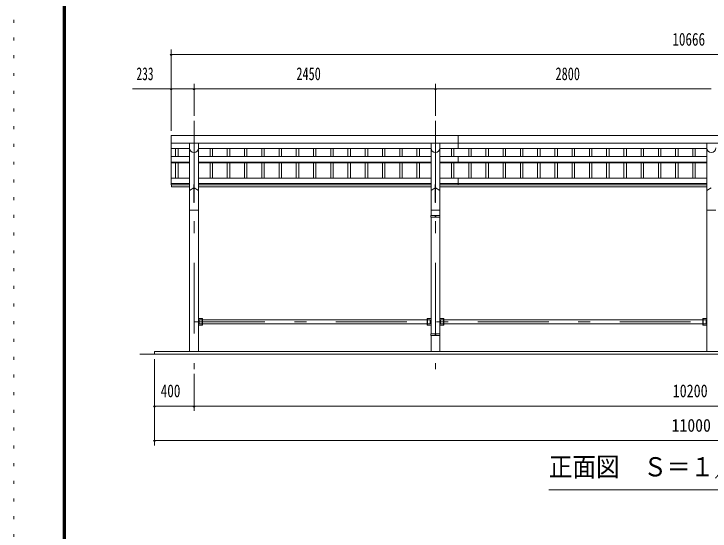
# Model space of a CAD drawing. Units: millimetres, scale not verified, with parts at other scales. Extents: x -25848 to 25858, y -10500 to 10500.
# Drawn here: x -3842 to 3223, y 0 to 5250 of the extents above; entities that cross this region are included whole.
import ezdxf
from ezdxf.enums import TextEntityAlignment as Align

# ---------------------------------------------------------------- set-up
doc = ezdxf.new("R2010")
doc.units = ezdxf.units.MM
doc.header["$LTSCALE"] = 60
doc.linetypes.add('USER3', pattern=[24, 12, -5, 2, -5])
doc.linetypes.add('USER4', pattern=[3, 0.5, -2.5])
for name, color, linetype, lineweight in [('0-2_1-05BOLD', 7, 'Continuous', 18), ('0-3_1-25CENTER', 3, 'USER3', 18), ('0-4_1-45THIN', 4, 'Continuous', 18), ('0-5_1-55DIM', 3, 'Continuous', 18), ('0-C_F-F', 5, 'Continuous', 18), ('0-D_F-E_J_ADD', 5, 'USER4', 18)]:
    doc.layers.add(name, color=color, linetype=linetype, lineweight=lineweight)
doc.styles.add('ＭＳ ゴシック', font='')
doc.styles.get('ＭＳ ゴシック').set_extended_font_data('MS Gothic')

msp = doc.modelspace()

# ---------------------------------------------------------------- linework, layer by layer
at = {"layer": '0-2_1-05BOLD'}
for p, q in [((665.73, 4014.67), (665.73, 3882.27)), ((-2247.28, 3937.52), (8418.72, 3937.52)), ((-2058.83, 3937.52), (-2058.83, 1824.67)), ((-1969.73, 3937.52), (-1969.73, 1824.67)), ((391.17, 3937.52), (391.17, 3202.67)), ((480.27, 3937.52), (480.27, 3202.67)), ((3191.17, 3937.52), (3191.17, 1824.67)), ((-2058.83, 3882.27), (-2247.28, 3882.27)), ((391.17, 3882.27), (-1969.73, 3882.27)), ((3191.17, 3882.27), (480.27, 3882.27)), ((-2247.28, 3802.96), (-2058.83, 3802.96)), ((-2247.28, 3745.26), (-2058.83, 3745.26)), ((-1969.73, 3802.96), (391.17, 3802.96)), ((-1969.73, 3745.26), (391.17, 3745.26)), ((480.27, 3802.96), (3191.17, 3802.96)), ((480.27, 3745.26), (3191.17, 3745.26)), ((665.73, 3802.96), (665.73, 3737.03)), ((-2247.28, 3737.03), (-2058.83, 3737.03)), ((-1969.73, 3737.03), (391.17, 3737.03)), ((480.27, 3737.03), (3191.17, 3737.03)), ((-2058.83, 3582.44), (-2247.28, 3582.44)), ((391.17, 3582.44), (-1969.73, 3582.44)), ((3191.17, 3582.44), (480.27, 3582.44)), ((665.73, 3582.44), (665.73, 3515.47)), ((-2058.83, 3527.34), (-2247.28, 3527.34)), ((-2058.83, 3515.47), (-2247.28, 3515.47)), ((-2242.28, 3515.47), (-2242.28, 3494.67)), ((-2058.83, 3494.67), (-2242.28, 3494.67)), ((-2058.83, 3457.25), (-2016.53, 3485.19)), ((-2012.03, 3517.89), (-2016.53, 3517.89)), ((-2016.53, 3517.89), (-2016.53, 3337.25)), ((-2012.03, 3485.19), (-1969.73, 3457.25)), ((391.17, 3527.34), (-1969.73, 3527.34)), ((391.17, 3515.47), (-1969.73, 3515.47)), ((391.17, 3494.67), (-1969.73, 3494.67)), ((391.17, 3457.25), (433.47, 3485.19)), ((437.97, 3517.89), (437.97, 3337.25)), ((437.97, 3485.19), (480.27, 3457.25)), ((3191.17, 3527.34), (480.27, 3527.34)), ((3191.17, 3515.47), (480.27, 3515.47)), ((3191.17, 3494.67), (480.27, 3494.67)), ((3191.17, 3457.25), (3233.47, 3485.19)), ((437.97, 3337.25), (433.47, 3337.25)), ((-1969.73, 3256.67), (-2058.83, 3256.67)), ((480.27, 3256.67), (391.17, 3256.67)), ((3280.27, 3256.67), (3191.17, 3256.67)), ((389.57, 3202.67), (389.57, 3186.67)), ((481.87, 3202.67), (389.57, 3202.67)), ((481.87, 3186.67), (389.57, 3186.67)), ((391.17, 3186.67), (391.17, 2002.67)), ((432.67, 3202.67), (432.67, 3186.67)), ((432.67, 3194.67), (438.77, 3194.67)), ((438.77, 3202.67), (438.77, 3186.67)), ((480.27, 3186.67), (480.27, 2002.67)), ((481.87, 3202.67), (481.87, 3186.67)), ((-1929.73, 2157.67), (-1969.73, 2157.67)), ((-1961.78, 2146.02), (-1961.78, 2103.32)), ((-1932.93, 2146.02), (-1961.78, 2146.02)), ((-1932.93, 2157.67), (-1932.93, 2091.67)), ((-1929.73, 2157.67), (-1929.73, 2091.67)), ((-1929.73, 2146.02), (351.17, 2146.02)), ((351.17, 2157.67), (391.17, 2157.67)), ((351.17, 2157.67), (351.17, 2091.67)), ((354.37, 2157.67), (354.37, 2091.67)), ((520.27, 2157.67), (480.27, 2157.67)), ((488.22, 2146.02), (488.22, 2103.32)), ((517.07, 2146.02), (488.22, 2146.02)), ((517.07, 2157.67), (517.07, 2091.67)), ((520.27, 2146.02), (3151.17, 2146.02)), ((3151.17, 2157.67), (3191.17, 2157.67)), ((3154.37, 2157.67), (3154.37, 2091.67)), ((-1929.73, 2091.67), (-1969.73, 2091.67)), ((-1932.93, 2103.32), (-1961.78, 2103.32)), ((-1929.73, 2103.32), (351.17, 2103.32)), ((351.17, 2091.67), (391.17, 2091.67)), ((354.37, 2103.32), (383.22, 2103.32)), ((517.07, 2103.32), (488.22, 2103.32)), ((520.27, 2103.32), (3151.17, 2103.32)), ((3154.37, 2103.32), (3183.22, 2103.32)), ((389.57, 2002.67), (389.57, 1986.67)), ((481.87, 2002.67), (389.57, 2002.67)), ((481.87, 1986.67), (389.57, 1986.67)), ((391.17, 1986.67), (391.17, 1824.67)), ((432.67, 2002.67), (432.67, 1986.67)), ((432.67, 1994.67), (438.77, 1994.67)), ((438.77, 2002.67), (438.77, 1986.67)), ((480.27, 1986.67), (480.27, 1824.67)), ((481.87, 2002.67), (481.87, 1986.67)), ((8735.72, 1794.67), (-2564.28, 1794.67)), ((-2414.28, 1824.67), (-2414.28, 1794.67)), ((8585.72, 1824.67), (-2414.28, 1824.67))]:
    msp.add_line(p, q, dxfattribs=at)
for points in [[(8418.72, 4014.67), (-2247.28, 4014.67), (-2247.28, 3515.47)], [(-2012.03, 3517.89), (-2012.03, 3337.25), (-2016.53, 3337.25)], [(437.97, 3517.89), (433.47, 3517.89), (433.47, 3337.25)], [(354.37, 2146.02), (383.22, 2146.02), (383.22, 2103.32)], [(520.27, 2157.67), (520.27, 2091.67), (480.27, 2091.67)], [(3151.17, 2157.67), (3151.17, 2091.67), (3191.17, 2091.67)], [(3154.37, 2146.02), (3183.22, 2146.02), (3183.22, 2103.32)]]:
    msp.add_lwpolyline(points, dxfattribs=at)
for centre in [(-2014.28, 3889.22), (435.72, 3889.22), (3235.72, 3889.22)]:
    msp.add_arc(centre, 44.55, 180, 0, dxfattribs=at)
at = {"layer": '0-3_1-25CENTER'}
for p, q in [((-2014.28, 4164.67), (-2014.28, 1644.67)), ((435.72, 4164.67), (435.72, 1644.67)), ((-2014.28, 2124.67), (8185.72, 2124.67))]:
    msp.add_line(p, q, dxfattribs=at)
at = {"layer": '0-4_1-45THIN'}
for p, q in [((-2201.78, 3882.27), (-2201.78, 3802.96)), ((-2176.78, 3882.27), (-2176.78, 3802.96)), ((-1851.78, 3882.27), (-1851.78, 3802.96)), ((-1826.77, 3882.27), (-1826.77, 3802.96)), ((-1676.78, 3882.27), (-1676.78, 3802.96)), ((-1651.78, 3882.27), (-1651.78, 3802.96)), ((-1501.78, 3882.27), (-1501.78, 3802.96)), ((-1476.78, 3882.27), (-1476.78, 3802.96)), ((-1326.78, 3882.27), (-1326.78, 3802.96)), ((-1301.78, 3882.27), (-1301.78, 3802.96)), ((-1151.78, 3882.27), (-1151.78, 3802.96)), ((-1126.78, 3882.27), (-1126.78, 3802.96)), ((-976.78, 3882.27), (-976.78, 3802.96)), ((-951.77, 3882.27), (-951.77, 3802.96)), ((-801.78, 3882.27), (-801.78, 3802.96)), ((-776.77, 3882.27), (-776.77, 3802.96)), ((-626.78, 3882.27), (-626.78, 3802.96)), ((-601.77, 3882.27), (-601.77, 3802.96)), ((-451.78, 3882.27), (-451.78, 3802.96)), ((-426.77, 3882.27), (-426.77, 3802.96)), ((-276.78, 3882.27), (-276.78, 3802.96)), ((-251.77, 3882.27), (-251.77, 3802.96)), ((-101.78, 3882.27), (-101.78, 3802.96)), ((-76.77, 3882.27), (-76.77, 3802.96)), ((73.22, 3882.27), (73.22, 3802.96)), ((98.23, 3882.27), (98.23, 3802.96)), ((248.22, 3882.27), (248.22, 3802.96)), ((273.23, 3882.27), (273.23, 3802.96)), ((598.22, 3882.27), (598.22, 3802.96)), ((623.22, 3882.27), (623.22, 3802.96)), ((773.22, 3882.27), (773.22, 3802.96)), ((798.22, 3882.27), (798.22, 3802.96)), ((948.22, 3882.27), (948.22, 3802.96)), ((973.22, 3882.27), (973.22, 3802.96)), ((1123.22, 3882.27), (1123.22, 3802.96)), ((1148.22, 3882.27), (1148.22, 3802.96)), ((1298.22, 3882.27), (1298.22, 3802.96)), ((1323.22, 3882.27), (1323.22, 3802.96)), ((1473.22, 3882.27), (1473.22, 3802.96)), ((1498.22, 3882.27), (1498.22, 3802.96)), ((1648.22, 3882.27), (1648.22, 3802.96)), ((1673.22, 3882.27), (1673.22, 3802.96)), ((1823.22, 3882.27), (1823.22, 3802.96)), ((1848.22, 3882.27), (1848.22, 3802.96)), ((1998.22, 3882.27), (1998.22, 3802.96)), ((2023.22, 3882.27), (2023.22, 3802.96)), ((2173.22, 3882.27), (2173.22, 3802.96)), ((2198.22, 3882.27), (2198.22, 3802.96)), ((2348.22, 3882.27), (2348.22, 3802.96)), ((2373.22, 3882.27), (2373.22, 3802.96)), ((2523.22, 3882.27), (2523.22, 3802.96)), ((2548.22, 3882.27), (2548.22, 3802.96)), ((2698.22, 3882.27), (2698.22, 3802.96)), ((2723.22, 3882.27), (2723.22, 3802.96)), ((2873.22, 3882.27), (2873.22, 3802.96)), ((2898.22, 3882.27), (2898.22, 3802.96)), ((3048.22, 3882.27), (3048.22, 3802.96)), ((3073.22, 3882.27), (3073.22, 3802.96)), ((-2201.78, 3737.03), (-2201.78, 3582.44)), ((-2176.78, 3737.03), (-2176.78, 3582.44)), ((-1851.78, 3737.03), (-1851.78, 3582.44)), ((-1826.77, 3737.03), (-1826.77, 3582.44)), ((-1676.78, 3737.03), (-1676.78, 3582.44)), ((-1651.78, 3737.03), (-1651.78, 3582.44)), ((-1501.78, 3737.03), (-1501.78, 3582.44)), ((-1476.78, 3737.03), (-1476.78, 3582.44)), ((-1326.78, 3737.03), (-1326.78, 3582.44)), ((-1301.78, 3737.03), (-1301.78, 3582.44)), ((-1151.78, 3737.03), (-1151.78, 3582.44)), ((-1126.78, 3737.03), (-1126.78, 3582.44)), ((-976.78, 3737.03), (-976.78, 3582.44)), ((-951.77, 3737.03), (-951.77, 3582.44)), ((-801.78, 3737.03), (-801.78, 3582.44)), ((-776.77, 3737.03), (-776.77, 3582.44)), ((-626.78, 3737.03), (-626.78, 3582.44)), ((-601.77, 3737.03), (-601.77, 3582.44)), ((-451.78, 3737.03), (-451.78, 3582.44)), ((-426.77, 3737.03), (-426.77, 3582.44)), ((-276.78, 3737.03), (-276.78, 3582.44)), ((-251.77, 3737.03), (-251.77, 3582.44)), ((-101.78, 3737.03), (-101.78, 3582.44)), ((-76.77, 3737.03), (-76.77, 3582.44)), ((73.22, 3737.03), (73.22, 3582.44)), ((98.23, 3737.03), (98.23, 3582.44)), ((248.22, 3737.03), (248.22, 3582.44)), ((273.23, 3737.03), (273.23, 3582.44)), ((598.22, 3737.03), (598.22, 3582.44)), ((623.22, 3737.03), (623.22, 3582.44)), ((773.22, 3737.03), (773.22, 3582.44)), ((798.22, 3737.03), (798.22, 3582.44)), ((948.22, 3737.03), (948.22, 3582.44)), ((973.22, 3737.03), (973.22, 3582.44)), ((1123.22, 3737.03), (1123.22, 3582.44)), ((1148.22, 3737.03), (1148.22, 3582.44)), ((1298.22, 3737.03), (1298.22, 3582.44)), ((1323.22, 3737.03), (1323.22, 3582.44)), ((1473.22, 3737.03), (1473.22, 3582.44)), ((1498.22, 3737.03), (1498.22, 3582.44)), ((1648.22, 3737.03), (1648.22, 3582.44)), ((1673.22, 3737.03), (1673.22, 3582.44)), ((1823.22, 3737.03), (1823.22, 3582.44)), ((1848.22, 3737.03), (1848.22, 3582.44)), ((1998.22, 3737.03), (1998.22, 3582.44)), ((2023.22, 3737.03), (2023.22, 3582.44)), ((2173.22, 3737.03), (2173.22, 3582.44)), ((2198.22, 3737.03), (2198.22, 3582.44)), ((2348.22, 3737.03), (2348.22, 3582.44)), ((2373.22, 3737.03), (2373.22, 3582.44)), ((2523.22, 3737.03), (2523.22, 3582.44)), ((2548.22, 3737.03), (2548.22, 3582.44)), ((2698.22, 3737.03), (2698.22, 3582.44)), ((2723.22, 3737.03), (2723.22, 3582.44)), ((2873.22, 3737.03), (2873.22, 3582.44)), ((2898.22, 3737.03), (2898.22, 3582.44)), ((3048.22, 3737.03), (3048.22, 3582.44)), ((3073.22, 3737.03), (3073.22, 3582.44))]:
    msp.add_line(p, q, dxfattribs=at)
at = {"layer": '0-5_1-55DIM'}
for p, q in [((-2247.28, 4888.67), (-2247.28, 4064.67)), ((-2237.28, 4838.67), (-2257.28, 4838.67)), ((-2247.28, 4838.67), (8418.72, 4838.67)), ((-2014.28, 4538.67), (-2014.28, 4214.67)), ((435.72, 4538.67), (435.72, 4214.67)), ((-2247.28, 4488.67), (-2639.78, 4488.67)), ((-2237.28, 4488.67), (-2257.28, 4488.67)), ((-2247.28, 4488.67), (-2014.28, 4488.67)), ((-2004.28, 4488.67), (-2024.28, 4488.67)), ((-2014.28, 4488.67), (435.72, 4488.67)), ((445.72, 4488.67), (425.72, 4488.67)), ((435.72, 4488.67), (3235.72, 4488.67)), ((-2414.28, 869.67), (-2414.28, 1744.67)), ((-2014.28, 1219.67), (-2014.28, 1594.67)), ((-2404.28, 1269.67), (-2424.28, 1269.67)), ((-2414.28, 1269.67), (-2014.28, 1269.67)), ((-2004.28, 1269.67), (-2024.28, 1269.67)), ((-2014.28, 1269.67), (8185.72, 1269.67)), ((-2404.28, 919.67), (-2424.28, 919.67)), ((-2414.28, 919.67), (8585.72, 919.67)), ((1585.72, 419.67), (4585.72, 419.67))]:
    msp.add_line(p, q, dxfattribs=at)
for centre in [(-2247.28, 4838.67), (-2247.28, 4488.67), (-2014.28, 4488.67), (435.72, 4488.67), (-2414.28, 1269.67), (-2014.28, 1269.67), (-2414.28, 919.67)]:
    msp.add_arc(centre, 10, 180, 0, dxfattribs=at)
at = {"layer": '0-C_F-F'}
for p, q in [((-3341.94, 10100), (-3341.94, -10000)), ((-3339.44, 10097.5), (-3339.44, -9997.5)), ((-3334.44, 10092.5), (-3334.44, -9992.5)), ((-3329.44, 10087.5), (-3329.44, -9987.5)), ((-3324.44, 10082.5), (-3324.44, -9982.5)), ((-3321.94, 10080), (-3321.94, -9980)), ((-3319.44, 10077.5), (-3319.44, -9977.5))]:
    msp.add_line(p, q, dxfattribs=at)
for points in [[(-3336.94, 10095), (-3336.94, -9995), (25353.06, -9995), (25353.06, 10095)], [(-3331.94, 10090), (-3331.94, -9990), (25348.06, -9990), (25348.06, 10090)], [(-3326.94, 10085), (-3326.94, -9985), (25343.06, -9985), (25343.06, 10085)], [(-3316.94, 10075), (-3316.94, -9975), (25333.06, -9975), (25333.06, 10075)]]:
    msp.add_lwpolyline(points, dxfattribs=at)
at = {"layer": '0-D_F-E_J_ADD'}
msp.add_lwpolyline([(-3841.94, -10500), (-3841.94, 10500), (25858.06, 10500)], dxfattribs=at)

# ---------------------------------------------------------------- texts
at = {"layer": '0-5_1-55DIM', "color": 7, "style": 'ＭＳ ゴシック'}
for s, height, width, p in [('10666', 130.2, 0.75, (2840.09, 4888.67)), ('233', 130.2, 0.65, (-2597.95, 4538.67)), ('2450', 130.2, 0.7, (-975.29, 4538.67)), ('2800', 130.2, 0.7, (1654.45, 4538.67)), ('400', 130.2, 0.75, (-2351.9, 1319.67)), ('10200', 130.2, 0.8, (2843.99, 1319.67)), ('11000', 130.2, 0.9, (2832.68, 969.67)), ('正面図\u3000Ｓ＝１／５０', 195.4, 0.9, (1585.72, 496.31))]:
    msp.add_text(s, height=height, dxfattribs=dict(at, width=width)).set_placement(p, align=Align.BOTTOM_LEFT)

doc.saveas('drawing.dxf')
